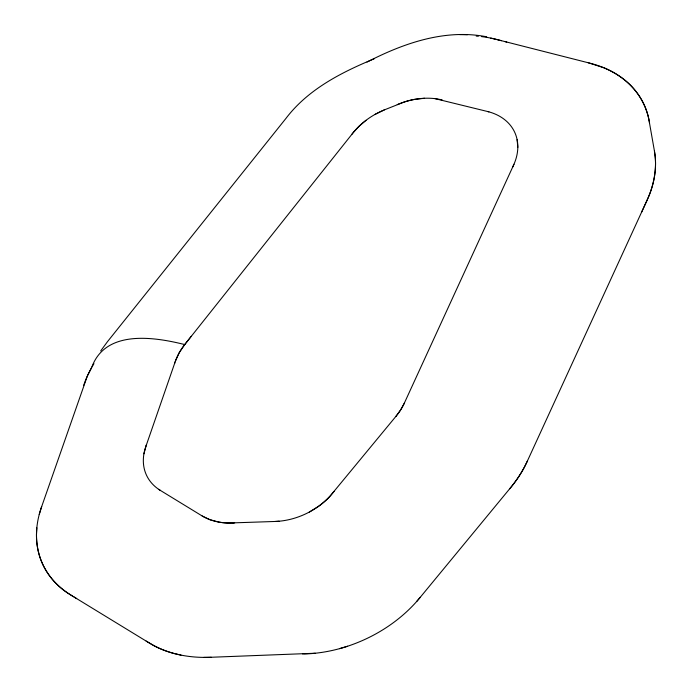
<?xml version="1.0" encoding="UTF-8"?>
<svg xmlns="http://www.w3.org/2000/svg" width="692" height="692" viewBox="0 0 692 692"><rect width="100%" height="100%" fill="white"/><g stroke="black" fill="none" stroke-linecap="round" stroke-linejoin="round"><path stroke-width="1.04" d="M517.815 147.413L517.106 139.594M36.84 527.771L36.486 534.336A122.034 89.83 -25.1 0 0 68.127 593.321L72.392 595.985M143.927 453.805L146.038 445.968M39.236 514.45L41.693 506.509M146.159 445.605L146.531 444.549M83.62 385.461L85.298 380.877A121.93 89.752 -25.1 0 1 93.948 363.655M188.587 339.703L184.721 344.564A61.008 44.902 -25.1 0 0 175.405 361.163L145.761 446.764A61.008 44.902 -25.1 0 0 160.423 490.446L202.029 515.886A61.008 44.902 -25.1 0 0 232.192 522.988L232.382 522.979M174.609 363.482L174.782 362.963M175.154 361.881L175.405 361.163M175.474 360.964L179.297 352.591L184.721 344.564L353.301 132.527L359.079 126.238L366.007 120.322M87.313 376.111L41.338 507.547A122.008 89.813 -25.1 0 0 70.662 594.93L149.489 643.119A122.008 89.813 -25.1 0 0 209.806 657.313L315.275 653.239M91.932 366.838C105.876 329.366 154.351 336.943 184.721 344.564M513.957 164.263L513.499 165.284M404.31 403.202A61.008 44.902 -25.1 0 1 396.075 416.186L400.495 410.131L404.128 403.583L513.594 165.077A61.008 44.911 -25.1 0 0 487.773 111.559L435.052 98.645M512.642 167.144L513.291 165.751M527.295 461.218L524.475 466.979A122.579 90.228 -25.1 0 1 511.907 486.061L510.67 487.583M641.519 212.357L646.068 202.436M646.259 202.021L648.984 195.801A122.026 89.822 -25.1 0 0 655.151 156.193L654.433 151.072M87.789 375.176L91.578 367.694M100.686 350.939L107.381 341.796L286.064 118.263C308.113 89.285 341.303 72.418 374.208 58.794M188.977 339.218L190.516 337.272M352.583 133.418L352.929 132.985A61.008 44.902 -25.1 0 1 384.337 109.898L404.119 102.044A60.948 44.859 -25.1 0 1 414.672 99.371L424.568 98.264M190.905 336.788L191.286 336.303M351.726 134.49L352.237 133.85M332.61 493.18L333.172 492.496M396.006 416.264L330.24 495.93A60.991 44.893 -25.1 0 1 318.363 506.44L309.315 512.054M333.284 492.358L334.08 491.398M509.736 488.725L510.359 487.964M420.208 597.343L416.679 601.486M375.176 114.327L384.337 109.898M367.002 62.081C403.583 43.224 445.094 28.649 486.71 36.806M397.234 104.63L398.159 104.25M398.367 104.163L398.566 104.085A61.008 44.902 -25.1 0 1 442.24 99.985L442.24 99.985M347.592 646.241L339.556 648.655M279.135 521.223L275.174 521.465M232.763 522.97L233.438 522.944M211.242 657.262L210.247 657.296M302.767 654.027L303.269 654.009M233.628 522.936L234.666 522.901M304.264 653.975L304.757 653.957M209.754 657.313L203.82 657.391M467.411 34.738L459.661 34.6M181.001 655.108L173.839 653.43A122.069 89.856 -25.1 0 1 154.169 645.783L146.168 641.086M490.723 38.103L496.112 39.34M497.877 39.79L501.423 40.69M504.97 41.589L506.743 42.039M588.243 62.764L603.614 67.678A122.112 89.882 -25.1 0 1 648.741 118.73L654.468 151.245A122.008 89.813 -25.1 0 1 647.02 200.351L527.088 461.676A122.008 89.813 -25.1 0 1 510.627 487.644L419.741 597.905A122.008 89.813 -25.1 0 1 305.466 653.931M496.553 39.453L497.436 39.678M487.782 111.559L488.898 111.853M202.22 516.007L209.849 519.657L218.741 522.062A60.983 44.893 -25.1 0 0 228.706 523.022L275.252 521.465A61.008 44.902 -25.1 0 0 332.385 493.448M73.819 596.859L76.682 598.615M160.423 490.446L158.684 489.331M649.537 123.003L649.338 121.835M476.226 36.079A122.008 89.813 -25.1 0 1 478.354 36.269M481.459 36.598A122.008 89.813 -25.1 0 1 495.801 39.262L590.224 63.266A122.008 89.813 -25.1 0 1 649.243 121.308"/></g></svg>
